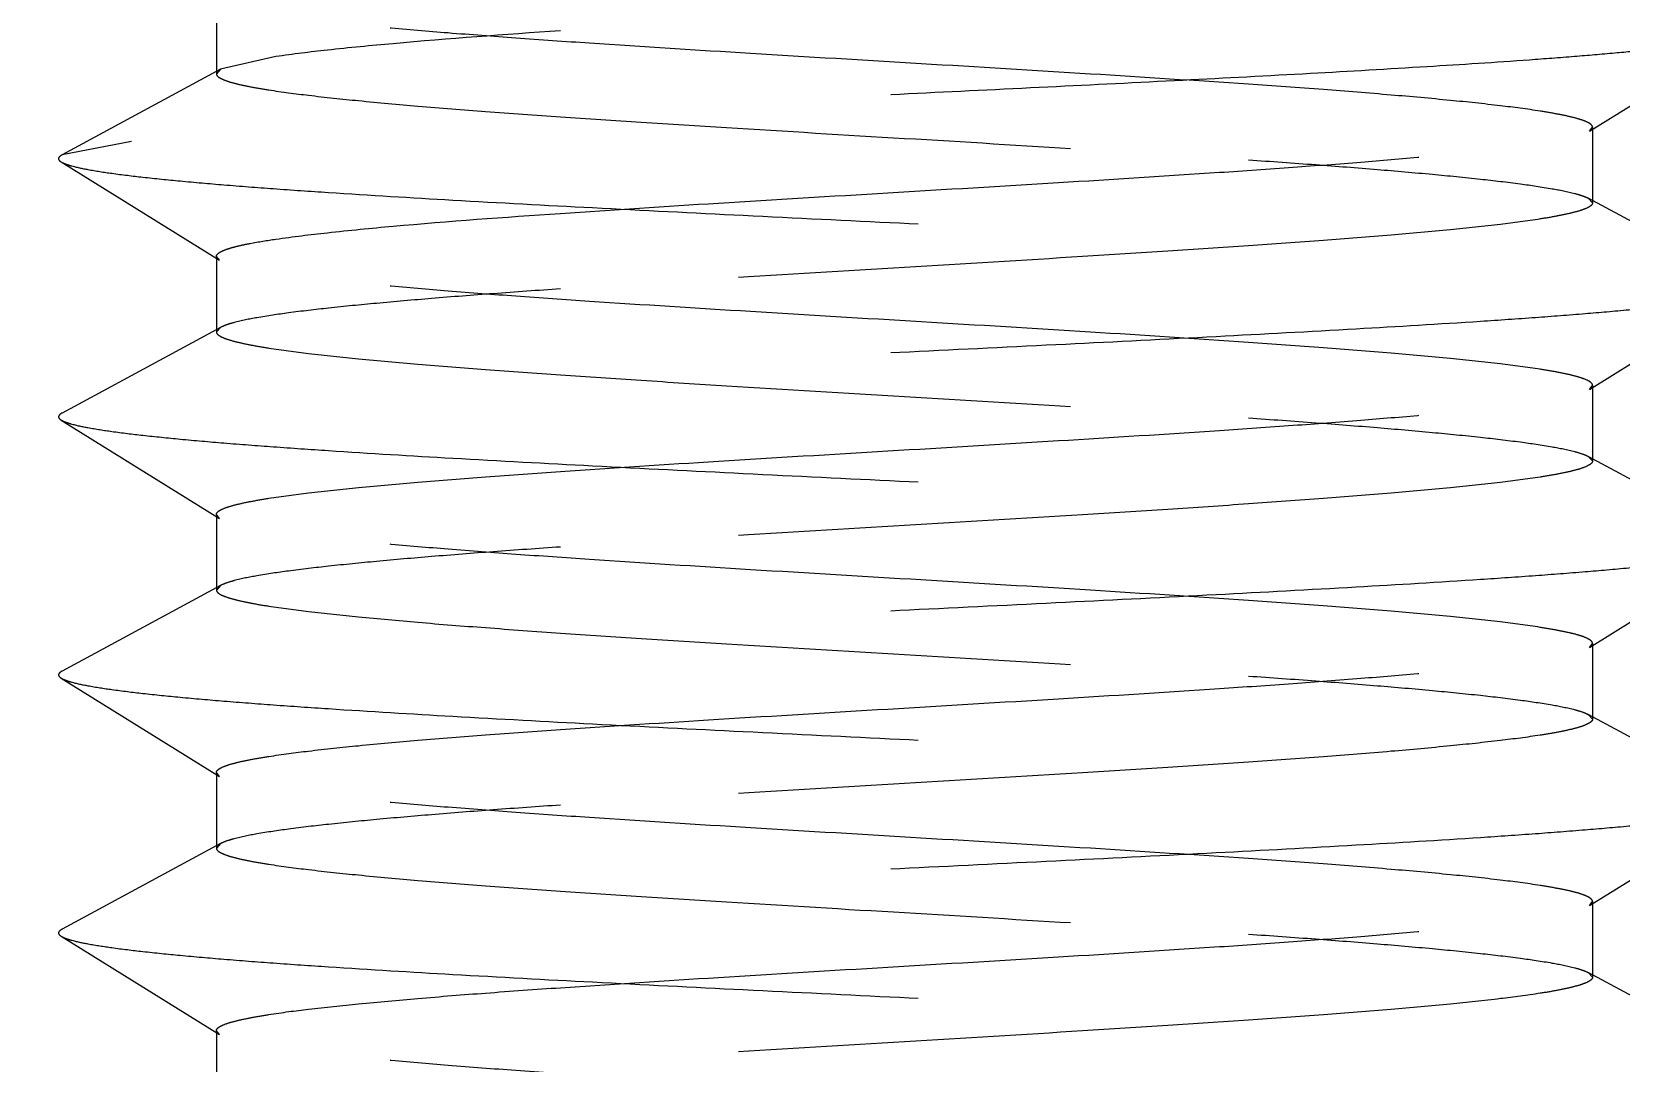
# Model space of a CAD drawing. Header units: inches. Extents: x 1246 to 1707, y -383 to -57.
# Drawn here: x 1610.659 to 1612.507, y -300.307 to -299.109 of the extents above; entities that cross this region are included whole.
import ezdxf

# ---------------------------------------------------------------- set-up
doc = ezdxf.new("R2010")
doc.units = ezdxf.units.IN
doc.header["$LTSCALE"] = 10
doc.header["$MEASUREMENT"] = 0
doc.linetypes.add('CENTER', pattern=[0.6, 0.375, -0.075, 0.075, -0.075])
doc.linetypes.add('HIDDEN', pattern=[0.2, 0.1, -0.1])
doc.layers.get('0').update_dxf_attribs({"linetype": 'CONTINUOUS'})
doc.layers.add('DEFAULT_2', color=8, linetype='HIDDEN')

msp = doc.modelspace()

# ---------------------------------------------------------------- linework, layer by layer
at = {"linetype": 'CENTER'}
msp.add_arc((1478.7792, -1654.6488), 1356.7628, 83.2637115, 96.7362885, dxfattribs=at)
at = {"layer": 'DEFAULT_2', "color": 8, "linetype": 'HIDDEN'}
for p, q in [((1610.8741, -299.0696), (1610.8741, -299.1574)), ((1612.4704, -299.2242), (1612.6546, -299.1098)), ((1610.9432, -299.1374), (1610.879, -299.1521)), ((1610.879, -299.1521), (1610.6946, -299.2517)), ((1610.879, -299.1521), (1610.8741, -299.1574)), ((1612.4704, -299.2242), (1612.4741, -299.2196)), ((1612.4741, -299.2196), (1612.4741, -299.3074)), ((1610.7755, -299.236), (1610.6946, -299.2517)), ((1610.6936, -299.2598), (1610.8778, -299.3742)), ((1612.6537, -299.4017), (1612.4692, -299.3021)), ((1612.4692, -299.3021), (1612.4741, -299.3074)), ((1610.8778, -299.3742), (1610.8741, -299.3696)), ((1610.8741, -299.3696), (1610.8741, -299.4574)), ((1612.4704, -299.5242), (1612.6546, -299.4098)), ((1610.879, -299.4521), (1610.6946, -299.5517)), ((1610.879, -299.4521), (1610.8741, -299.4574)), ((1612.4704, -299.5242), (1612.4741, -299.5196)), ((1612.4741, -299.5196), (1612.4741, -299.6074)), ((1610.6936, -299.5598), (1610.8778, -299.6742)), ((1612.6537, -299.7017), (1612.4692, -299.6021)), ((1612.4692, -299.6021), (1612.4741, -299.6074)), ((1610.8778, -299.6742), (1610.8741, -299.6696)), ((1610.8741, -299.6696), (1610.8741, -299.7574)), ((1612.4704, -299.8242), (1612.6546, -299.7098)), ((1610.879, -299.7521), (1610.6946, -299.8517)), ((1610.879, -299.7521), (1610.8741, -299.7574)), ((1612.4704, -299.8242), (1612.4741, -299.8196)), ((1612.4741, -299.8196), (1612.4741, -299.9074)), ((1610.6936, -299.8598), (1610.8778, -299.9742)), ((1612.6537, -300.0017), (1612.4692, -299.9021)), ((1612.4692, -299.9021), (1612.4741, -299.9074)), ((1610.8778, -299.9742), (1610.8741, -299.9696)), ((1610.8741, -299.9696), (1610.8741, -300.0574)), ((1612.4704, -300.1242), (1612.6546, -300.0098)), ((1610.879, -300.0521), (1610.6946, -300.1517)), ((1610.879, -300.0521), (1610.8741, -300.0574)), ((1612.4704, -300.1242), (1612.4741, -300.1196)), ((1612.4741, -300.1196), (1612.4741, -300.2074)), ((1610.6936, -300.1598), (1610.8778, -300.2742)), ((1612.6537, -300.3017), (1612.4692, -300.2021)), ((1612.4692, -300.2021), (1612.4741, -300.2074)), ((1610.8741, -300.2696), (1610.8741, -300.3574)), ((1610.8778, -300.2742), (1610.8741, -300.2696))]:
    msp.add_line(p, q, dxfattribs=at)
for points, knots in [([(1612.0741, -299.1696), (1612.0129, -299.1654), (1611.886, -299.1572), (1611.693, -299.1457), (1611.4988, -299.1341), (1611.3417, -299.1243), (1611.2245, -299.1162), (1611.1462, -299.1103), (1611.0761, -299.1044), (1611.0153, -299.0985), (1610.9648, -299.0927), (1610.9295, -299.0877), (1610.907, -299.0834), (1610.8945, -299.0805), (1610.885, -299.0776), (1610.8798, -299.0754), (1610.8778, -299.0742)], [0, 0, 0, 0, 0.153218, 0.317576, 0.482929, 0.639051, 0.710601, 0.776305, 0.835151, 0.886229, 0.928771, 0.962152, 0.97526, 0.985931, 0.994163, 1, 1, 1, 1]), ([(1612.6546, -299.1098), (1612.6534, -299.1106), (1612.6502, -299.112), (1612.6415, -299.1149), (1612.6266, -299.1183), (1612.6037, -299.1221), (1612.5746, -299.1259), (1612.5393, -299.1298), (1612.4981, -299.1337), (1612.4513, -299.1376), (1612.3786, -299.1431), (1612.2763, -299.1497), (1612.142, -299.1575), (1611.995, -299.1652), (1611.8392, -299.173), (1611.6789, -299.1808), (1611.5185, -299.1886), (1611.3623, -299.1964), (1611.2146, -299.2041), (1611.0794, -299.2119), (1610.9605, -299.2196), (1610.861, -299.2272), (1610.8015, -299.2329), (1610.7755, -299.236)], [0, 0, 0, 0, 0.002373, 0.005566, 0.014479, 0.026777, 0.042414, 0.061292, 0.083297, 0.108279, 0.136075, 0.199334, 0.271367, 0.350218, 0.433747, 0.519682, 0.605686, 0.689422, 0.768611, 0.841106, 0.904935, 0.958381, 1, 1, 1, 1]), ([(1611.2741, -299.1074), (1611.2092, -299.1119), (1611.1188, -299.1185), (1611.0085, -299.129), (1610.9631, -299.1345), (1610.9432, -299.1374)], [0, 0, 0, 0, 0.587233, 0.818339, 1, 1, 1, 1]), ([(1610.8741, -299.1574), (1610.8741, -299.1586), (1610.8755, -299.1605), (1610.8781, -299.1622), (1610.8826, -299.1645), (1610.8905, -299.1672), (1610.9024, -299.1702), (1610.9176, -299.1733), (1610.9442, -299.1777), (1610.9851, -299.183), (1611.043, -299.1891), (1611.1116, -299.1953), (1611.1898, -299.2014), (1611.2763, -299.2076), (1611.3697, -299.2138), (1611.503, -299.2222), (1611.6741, -299.2324), (1611.8765, -299.2445), (1612.0098, -299.2529), (1612.0741, -299.2574)], [0, 0, 0, 0, 0.00295, 0.005141, 0.007933, 0.015451, 0.025629, 0.038473, 0.053961, 0.092635, 0.141061, 0.198439, 0.263811, 0.336068, 0.413978, 0.496216, 0.668027, 0.83984, 1, 1, 1, 1]), ([(1612.4741, -299.2196), (1612.4741, -299.2184), (1612.4727, -299.2165), (1612.4701, -299.2147), (1612.4656, -299.2124), (1612.4578, -299.2098), (1612.4458, -299.2067), (1612.4306, -299.2037), (1612.404, -299.1992), (1612.3631, -299.1939), (1612.3052, -299.1878), (1612.2366, -299.1817), (1612.1584, -299.1755), (1612.1031, -299.1716), (1612.0741, -299.1696)], [0, 0, 0, 0, 0.008781, 0.015307, 0.023623, 0.046009, 0.076296, 0.114525, 0.16062, 0.275713, 0.419813, 0.590521, 0.785076, 1, 1, 1, 1]), ([(1611.2741, -299.3196), (1611.3353, -299.3154), (1611.4622, -299.3072), (1611.6553, -299.2957), (1611.8495, -299.2841), (1612.0066, -299.2743), (1612.1238, -299.2662), (1612.2021, -299.2603), (1612.2721, -299.2544), (1612.3329, -299.2485), (1612.3834, -299.2427), (1612.4188, -299.2377), (1612.4412, -299.2334), (1612.4537, -299.2305), (1612.4632, -299.2276), (1612.4684, -299.2254), (1612.4704, -299.2242)], [0, 0, 0, 0, 0.153216, 0.317576, 0.482938, 0.639061, 0.710608, 0.776309, 0.835151, 0.886233, 0.928775, 0.962153, 0.975263, 0.985934, 0.994162, 1, 1, 1, 1]), ([(1610.6946, -299.2517), (1610.6935, -299.2523), (1610.6919, -299.2533), (1610.6905, -299.2553), (1610.6906, -299.2568), (1610.6915, -299.2584), (1610.6927, -299.2592), (1610.6936, -299.2598)], [0, 0, 0, 0, 0.316177, 0.5242, 0.615642, 0.718646, 1, 1, 1, 1]), ([(1610.6936, -299.2598), (1610.6951, -299.2607), (1610.6988, -299.2623), (1610.7091, -299.2656), (1610.7273, -299.2693), (1610.7552, -299.2736), (1610.791, -299.2779), (1610.8344, -299.2823), (1610.885, -299.2867), (1610.9425, -299.2911), (1611.0312, -299.2972), (1611.1549, -299.3046), (1611.3157, -299.3133), (1611.4889, -299.322), (1611.6684, -299.3308), (1611.8481, -299.3395), (1612.0219, -299.3482), (1612.1837, -299.3569), (1612.3084, -299.3644), (1612.3981, -299.3705), (1612.4563, -299.3749), (1612.5078, -299.3792), (1612.5522, -299.3836), (1612.589, -299.3879), (1612.6178, -299.3922), (1612.6369, -299.396), (1612.6479, -299.3992), (1612.652, -299.4008), (1612.6537, -299.4017)], [0, 0, 0, 0, 0.002609, 0.006215, 0.016495, 0.030864, 0.049236, 0.071466, 0.097374, 0.12674, 0.159315, 0.232952, 0.315767, 0.404918, 0.497345, 0.589873, 0.679323, 0.762625, 0.836921, 0.869882, 0.899668, 0.926025, 0.948731, 0.9676, 0.982482, 0.993281, 0.997142, 1, 1, 1, 1]), ([(1612.0741, -299.2574), (1612.1002, -299.2592), (1612.1501, -299.2627), (1612.2215, -299.2683), (1612.2853, -299.2738), (1612.3408, -299.2793), (1612.3871, -299.2847), (1612.4237, -299.2901), (1612.4479, -299.2948), (1612.4619, -299.2989), (1612.4672, -299.301), (1612.4692, -299.3021)], [0, 0, 0, 0, 0.196709, 0.377162, 0.538697, 0.679227, 0.796903, 0.890174, 0.95797, 0.982175, 1, 1, 1, 1]), ([(1612.4741, -299.3074), (1612.4741, -299.3086), (1612.4727, -299.3105), (1612.4701, -299.3122), (1612.4656, -299.3145), (1612.4578, -299.3172), (1612.4458, -299.3202), (1612.4306, -299.3233), (1612.404, -299.3277), (1612.3631, -299.3331), (1612.3052, -299.3391), (1612.2366, -299.3453), (1612.1584, -299.3514), (1612.0719, -299.3576), (1611.9785, -299.3638), (1611.8452, -299.3722), (1611.6741, -299.3824), (1611.4717, -299.3945), (1611.3384, -299.4029), (1611.2741, -299.4074)], [0, 0, 0, 0, 0.002951, 0.005146, 0.007942, 0.015464, 0.025643, 0.038495, 0.053986, 0.092668, 0.141097, 0.198479, 0.263849, 0.3361, 0.414004, 0.496239, 0.668049, 0.839853, 1, 1, 1, 1]), ([(1610.9432, -299.3496), (1610.9631, -299.3467), (1611.0085, -299.3412), (1611.1188, -299.3306), (1611.2092, -299.324), (1611.2741, -299.3196)], [0, 0, 0, 0, 0.181661, 0.412767, 1, 1, 1, 1]), ([(1610.8741, -299.3696), (1610.8741, -299.3687), (1610.8754, -299.3665), (1610.879, -299.3642), (1610.8846, -299.3617), (1610.8922, -299.3593), (1610.902, -299.3568), (1610.9192, -299.3533), (1610.9332, -299.3511), (1610.9432, -299.3496)], [0, 0, 0, 0, 0.037122, 0.093282, 0.175009, 0.284195, 0.421469, 0.586803, 1, 1, 1, 1]), ([(1612.0741, -299.4696), (1612.0129, -299.4654), (1611.886, -299.4572), (1611.693, -299.4457), (1611.4987, -299.4341), (1611.3417, -299.4243), (1611.2245, -299.4162), (1611.1462, -299.4103), (1611.0761, -299.4044), (1611.0153, -299.3985), (1610.9648, -299.3927), (1610.9295, -299.3877), (1610.907, -299.3834), (1610.8945, -299.3805), (1610.885, -299.3776), (1610.8798, -299.3754), (1610.8778, -299.3742)], [0, 0, 0, 0, 0.153218, 0.317581, 0.482939, 0.63906, 0.710609, 0.776313, 0.835158, 0.886237, 0.928777, 0.962156, 0.975262, 0.985934, 0.994165, 1, 1, 1, 1]), ([(1611.2741, -299.4074), (1611.2481, -299.4092), (1611.1981, -299.4127), (1611.1268, -299.4183), (1611.0629, -299.4238), (1611.0075, -299.4293), (1610.9611, -299.4347), (1610.9245, -299.4401), (1610.9003, -299.4448), (1610.8863, -299.4489), (1610.8811, -299.451), (1610.879, -299.4521)], [0, 0, 0, 0, 0.196689, 0.377166, 0.538713, 0.679238, 0.796915, 0.890177, 0.957976, 0.982174, 1, 1, 1, 1]), ([(1612.6546, -299.4098), (1612.6532, -299.4107), (1612.6494, -299.4123), (1612.6391, -299.4156), (1612.6209, -299.4193), (1612.593, -299.4236), (1612.5572, -299.4279), (1612.5139, -299.4323), (1612.4632, -299.4367), (1612.4058, -299.4411), (1612.3171, -299.4472), (1612.1933, -299.4546), (1612.0325, -299.4633), (1611.8594, -299.472), (1611.6798, -299.4808), (1611.5001, -299.4895), (1611.3264, -299.4982), (1611.1646, -299.5069), (1611.0398, -299.5144), (1610.9502, -299.5205), (1610.8919, -299.5249), (1610.8404, -299.5292), (1610.7961, -299.5336), (1610.7593, -299.5379), (1610.7304, -299.5422), (1610.7114, -299.546), (1610.7003, -299.5492), (1610.6962, -299.5508), (1610.6946, -299.5517)], [0, 0, 0, 0, 0.002609, 0.006215, 0.016495, 0.030863, 0.049236, 0.071466, 0.097374, 0.126739, 0.159315, 0.232952, 0.315766, 0.404918, 0.497344, 0.589872, 0.679323, 0.762625, 0.836921, 0.869883, 0.899668, 0.926026, 0.948731, 0.967601, 0.982482, 0.993281, 0.997143, 1, 1, 1, 1]), ([(1610.8741, -299.4574), (1610.8741, -299.4586), (1610.8755, -299.4605), (1610.8781, -299.4622), (1610.8826, -299.4645), (1610.8904, -299.4672), (1610.9024, -299.4702), (1610.9176, -299.4733), (1610.9442, -299.4777), (1610.9851, -299.483), (1611.0429, -299.4891), (1611.1115, -299.4953), (1611.1898, -299.5014), (1611.2763, -299.5076), (1611.3696, -299.5138), (1611.503, -299.5222), (1611.6741, -299.5324), (1611.8765, -299.5445), (1612.0098, -299.5529), (1612.0741, -299.5574)], [0, 0, 0, 0, 0.002947, 0.005136, 0.007926, 0.015443, 0.025616, 0.038457, 0.053944, 0.092614, 0.141037, 0.198413, 0.263783, 0.336041, 0.413953, 0.496195, 0.668014, 0.839831, 1, 1, 1, 1]), ([(1612.4741, -299.5196), (1612.4741, -299.5184), (1612.4727, -299.5165), (1612.4701, -299.5147), (1612.4656, -299.5124), (1612.4577, -299.5098), (1612.4458, -299.5067), (1612.4306, -299.5037), (1612.404, -299.4992), (1612.363, -299.4939), (1612.3052, -299.4878), (1612.2366, -299.4817), (1612.1584, -299.4755), (1612.1031, -299.4716), (1612.0741, -299.4696)], [0, 0, 0, 0, 0.008791, 0.015325, 0.02365, 0.046051, 0.07635, 0.11459, 0.160691, 0.27579, 0.419886, 0.590583, 0.785113, 1, 1, 1, 1]), ([(1611.2741, -299.6196), (1611.3353, -299.6154), (1611.4622, -299.6072), (1611.6553, -299.5957), (1611.8495, -299.5841), (1612.0066, -299.5743), (1612.1238, -299.5662), (1612.2021, -299.5603), (1612.2721, -299.5544), (1612.3329, -299.5485), (1612.3834, -299.5427), (1612.4187, -299.5377), (1612.4412, -299.5334), (1612.4537, -299.5305), (1612.4632, -299.5276), (1612.4684, -299.5254), (1612.4704, -299.5242)], [0, 0, 0, 0, 0.153218, 0.317574, 0.482933, 0.639057, 0.710606, 0.776307, 0.835148, 0.88623, 0.928773, 0.962152, 0.975262, 0.985934, 0.994162, 1, 1, 1, 1]), ([(1610.6946, -299.5517), (1610.6935, -299.5523), (1610.6919, -299.5533), (1610.6905, -299.5553), (1610.6906, -299.5568), (1610.6915, -299.5584), (1610.6927, -299.5592), (1610.6936, -299.5598)], [0, 0, 0, 0, 0.316188, 0.524273, 0.615666, 0.718639, 1, 1, 1, 1]), ([(1610.6936, -299.5598), (1610.6951, -299.5607), (1610.6988, -299.5623), (1610.7091, -299.5656), (1610.7273, -299.5693), (1610.7552, -299.5736), (1610.791, -299.5779), (1610.8344, -299.5823), (1610.885, -299.5867), (1610.9425, -299.5911), (1611.0312, -299.5972), (1611.1549, -299.6046), (1611.3157, -299.6133), (1611.4889, -299.622), (1611.6684, -299.6308), (1611.8481, -299.6395), (1612.0219, -299.6482), (1612.1837, -299.6569), (1612.3084, -299.6644), (1612.3981, -299.6705), (1612.4563, -299.6749), (1612.5078, -299.6792), (1612.5522, -299.6836), (1612.589, -299.6879), (1612.6178, -299.6922), (1612.6369, -299.696), (1612.6479, -299.6992), (1612.652, -299.7008), (1612.6537, -299.7017)], [0, 0, 0, 0, 0.00261, 0.006214, 0.016495, 0.030863, 0.049236, 0.071466, 0.097374, 0.126739, 0.159315, 0.232952, 0.315766, 0.404918, 0.497344, 0.589872, 0.679323, 0.762625, 0.836921, 0.869883, 0.899668, 0.926026, 0.948731, 0.967601, 0.982482, 0.993282, 0.997143, 1, 1, 1, 1]), ([(1612.0741, -299.5574), (1612.1002, -299.5592), (1612.1501, -299.5627), (1612.2215, -299.5683), (1612.2853, -299.5738), (1612.3408, -299.5793), (1612.3871, -299.5847), (1612.4237, -299.5901), (1612.4479, -299.5948), (1612.4619, -299.5989), (1612.4671, -299.601), (1612.4692, -299.6021)], [0, 0, 0, 0, 0.196694, 0.377168, 0.538707, 0.679228, 0.796904, 0.890171, 0.957973, 0.982173, 1, 1, 1, 1]), ([(1612.4741, -299.6074), (1612.4741, -299.6086), (1612.4727, -299.6105), (1612.4701, -299.6122), (1612.4656, -299.6145), (1612.4578, -299.6172), (1612.4458, -299.6202), (1612.4306, -299.6233), (1612.404, -299.6277), (1612.3631, -299.6331), (1612.3052, -299.6391), (1612.2366, -299.6453), (1612.1584, -299.6514), (1612.0719, -299.6576), (1611.9785, -299.6638), (1611.8452, -299.6722), (1611.6741, -299.6824), (1611.4717, -299.6945), (1611.3384, -299.7029), (1611.2741, -299.7074)], [0, 0, 0, 0, 0.002952, 0.005145, 0.00794, 0.015464, 0.025644, 0.038492, 0.053984, 0.092663, 0.141093, 0.198474, 0.263843, 0.336096, 0.414, 0.496232, 0.668041, 0.839849, 1, 1, 1, 1]), ([(1610.8741, -299.6696), (1610.8741, -299.6684), (1610.8755, -299.6665), (1610.8781, -299.6647), (1610.8827, -299.6624), (1610.8905, -299.6598), (1610.9024, -299.6567), (1610.9176, -299.6537), (1610.9442, -299.6492), (1610.9852, -299.6439), (1611.043, -299.6378), (1611.1116, -299.6317), (1611.1899, -299.6255), (1611.2451, -299.6216), (1611.2741, -299.6196)], [0, 0, 0, 0, 0.008784, 0.015319, 0.023645, 0.046036, 0.076327, 0.114569, 0.160663, 0.27576, 0.419842, 0.590545, 0.785109, 1, 1, 1, 1]), ([(1612.0741, -299.7696), (1612.0129, -299.7654), (1611.886, -299.7572), (1611.6929, -299.7457), (1611.4987, -299.7341), (1611.3417, -299.7243), (1611.2245, -299.7162), (1611.1462, -299.7103), (1611.0761, -299.7044), (1611.0153, -299.6985), (1610.9648, -299.6927), (1610.9295, -299.6877), (1610.907, -299.6834), (1610.8945, -299.6805), (1610.885, -299.6776), (1610.8798, -299.6754), (1610.8778, -299.6742)], [0, 0, 0, 0, 0.15322, 0.317586, 0.482947, 0.639065, 0.710612, 0.776315, 0.83516, 0.886237, 0.928778, 0.962156, 0.975262, 0.985932, 0.994163, 1, 1, 1, 1]), ([(1612.6546, -299.7098), (1612.6532, -299.7107), (1612.6494, -299.7123), (1612.6391, -299.7156), (1612.6209, -299.7193), (1612.593, -299.7236), (1612.5572, -299.7279), (1612.5139, -299.7323), (1612.4632, -299.7367), (1612.4058, -299.7411), (1612.3171, -299.7472), (1612.1933, -299.7546), (1612.0325, -299.7633), (1611.8594, -299.772), (1611.6798, -299.7808), (1611.5001, -299.7895), (1611.3264, -299.7982), (1611.1646, -299.8069), (1611.0398, -299.8144), (1610.9502, -299.8205), (1610.8919, -299.8249), (1610.8404, -299.8292), (1610.7961, -299.8336), (1610.7593, -299.8379), (1610.7304, -299.8422), (1610.7114, -299.846), (1610.7003, -299.8492), (1610.6962, -299.8508), (1610.6946, -299.8517)], [0, 0, 0, 0, 0.00261, 0.006215, 0.016495, 0.030864, 0.049236, 0.071466, 0.097374, 0.126739, 0.159315, 0.232952, 0.315766, 0.404918, 0.497344, 0.589872, 0.679323, 0.762625, 0.836921, 0.869883, 0.899668, 0.926026, 0.948731, 0.967601, 0.982482, 0.993281, 0.997144, 1, 1, 1, 1]), ([(1611.2741, -299.7074), (1611.2481, -299.7092), (1611.1981, -299.7127), (1611.1268, -299.7183), (1611.0629, -299.7238), (1611.0075, -299.7293), (1610.9611, -299.7347), (1610.9245, -299.7401), (1610.9003, -299.7448), (1610.8863, -299.7489), (1610.8811, -299.751), (1610.879, -299.7521)], [0, 0, 0, 0, 0.196688, 0.377167, 0.538715, 0.679241, 0.796918, 0.890181, 0.95798, 0.982176, 1, 1, 1, 1]), ([(1610.8741, -299.7574), (1610.8741, -299.7586), (1610.8755, -299.7605), (1610.8781, -299.7622), (1610.8826, -299.7645), (1610.8904, -299.7672), (1610.9023, -299.7702), (1610.9175, -299.7733), (1610.9441, -299.7777), (1610.9851, -299.783), (1611.0429, -299.7891), (1611.1115, -299.7953), (1611.1898, -299.8014), (1611.2763, -299.8076), (1611.3696, -299.8138), (1611.503, -299.8222), (1611.6741, -299.8324), (1611.8765, -299.8445), (1612.0098, -299.8529), (1612.0741, -299.8574)], [0, 0, 0, 0, 0.002946, 0.005135, 0.007924, 0.015439, 0.025611, 0.038451, 0.053937, 0.092606, 0.141029, 0.198403, 0.26377, 0.336027, 0.41394, 0.496183, 0.668009, 0.839828, 1, 1, 1, 1]), ([(1612.4741, -299.8196), (1612.4741, -299.8184), (1612.4727, -299.8165), (1612.4701, -299.8147), (1612.4656, -299.8124), (1612.4577, -299.8097), (1612.4458, -299.8067), (1612.4306, -299.8037), (1612.404, -299.7992), (1612.363, -299.7939), (1612.3052, -299.7878), (1612.2366, -299.7817), (1612.1583, -299.7755), (1612.1031, -299.7716), (1612.0741, -299.7696)], [0, 0, 0, 0, 0.008794, 0.015337, 0.02367, 0.046073, 0.076375, 0.114626, 0.160725, 0.275833, 0.419915, 0.590608, 0.785148, 1, 1, 1, 1]), ([(1611.2741, -299.9196), (1611.3353, -299.9154), (1611.4622, -299.9072), (1611.6553, -299.8957), (1611.8495, -299.8841), (1612.0066, -299.8743), (1612.1238, -299.8662), (1612.2021, -299.8603), (1612.2721, -299.8544), (1612.3329, -299.8485), (1612.3834, -299.8427), (1612.4187, -299.8377), (1612.4412, -299.8334), (1612.4537, -299.8305), (1612.4632, -299.8276), (1612.4684, -299.8254), (1612.4704, -299.8242)], [0, 0, 0, 0, 0.153219, 0.317574, 0.48293, 0.639055, 0.710604, 0.776306, 0.83515, 0.886228, 0.928771, 0.962153, 0.97526, 0.985931, 0.994163, 1, 1, 1, 1]), ([(1610.6946, -299.8517), (1610.6935, -299.8523), (1610.6919, -299.8533), (1610.6905, -299.8553), (1610.6906, -299.8568), (1610.6915, -299.8584), (1610.6927, -299.8592), (1610.6936, -299.8598)], [0, 0, 0, 0, 0.316095, 0.524232, 0.615621, 0.718565, 1, 1, 1, 1]), ([(1610.6936, -299.8598), (1610.6951, -299.8607), (1610.6988, -299.8623), (1610.7091, -299.8656), (1610.7273, -299.8693), (1610.7552, -299.8736), (1610.791, -299.8779), (1610.8344, -299.8823), (1610.885, -299.8867), (1610.9425, -299.8911), (1611.0312, -299.8972), (1611.1549, -299.9046), (1611.3157, -299.9133), (1611.4889, -299.922), (1611.6684, -299.9308), (1611.8481, -299.9395), (1612.0219, -299.9482), (1612.1837, -299.9569), (1612.3084, -299.9644), (1612.3981, -299.9705), (1612.4563, -299.9749), (1612.5078, -299.9792), (1612.5522, -299.9836), (1612.589, -299.9879), (1612.6178, -299.9922), (1612.6369, -299.996), (1612.6479, -299.9992), (1612.652, -300.0008), (1612.6537, -300.0017)], [0, 0, 0, 0, 0.002611, 0.006215, 0.016495, 0.030864, 0.049236, 0.071467, 0.097374, 0.12674, 0.159315, 0.232952, 0.315766, 0.404918, 0.497344, 0.589872, 0.679323, 0.762625, 0.836921, 0.869882, 0.899668, 0.926025, 0.948731, 0.9676, 0.982482, 0.993281, 0.997144, 1, 1, 1, 1]), ([(1612.0741, -299.8574), (1612.1002, -299.8592), (1612.1501, -299.8627), (1612.2215, -299.8683), (1612.2853, -299.8738), (1612.3408, -299.8793), (1612.3871, -299.8847), (1612.4237, -299.8901), (1612.4479, -299.8948), (1612.4619, -299.8989), (1612.4671, -299.901), (1612.4692, -299.9021)], [0, 0, 0, 0, 0.196695, 0.377171, 0.538713, 0.679234, 0.796907, 0.890171, 0.957972, 0.982173, 1, 1, 1, 1]), ([(1610.8741, -299.9696), (1610.8741, -299.9684), (1610.8755, -299.9665), (1610.8781, -299.9647), (1610.8827, -299.9624), (1610.8905, -299.9598), (1610.9024, -299.9567), (1610.9176, -299.9537), (1610.9442, -299.9492), (1610.9852, -299.9439), (1611.043, -299.9378), (1611.1116, -299.9317), (1611.1899, -299.9255), (1611.2451, -299.9216), (1611.2741, -299.9196)], [0, 0, 0, 0, 0.00878, 0.01531, 0.023632, 0.046016, 0.076301, 0.114539, 0.16063, 0.275726, 0.419811, 0.590519, 0.785094, 1, 1, 1, 1]), ([(1612.4741, -299.9074), (1612.4741, -299.9086), (1612.4727, -299.9105), (1612.4701, -299.9122), (1612.4656, -299.9145), (1612.4578, -299.9172), (1612.4459, -299.9202), (1612.4307, -299.9233), (1612.4041, -299.9277), (1612.3631, -299.933), (1612.3053, -299.9391), (1612.2367, -299.9453), (1612.1584, -299.9514), (1612.0719, -299.9576), (1611.9786, -299.9638), (1611.8452, -299.9722), (1611.6741, -299.9824), (1611.4718, -299.9945), (1611.3384, -300.0029), (1611.2741, -300.0074)], [0, 0, 0, 0, 0.002949, 0.005141, 0.007934, 0.015455, 0.025632, 0.038476, 0.053965, 0.092638, 0.141064, 0.198443, 0.263812, 0.336068, 0.413976, 0.496211, 0.668025, 0.83984, 1, 1, 1, 1]), ([(1612.0741, -300.0696), (1612.0129, -300.0654), (1611.886, -300.0572), (1611.6929, -300.0457), (1611.4987, -300.0341), (1611.3417, -300.0243), (1611.2245, -300.0162), (1611.1462, -300.0103), (1611.0761, -300.0044), (1611.0153, -299.9985), (1610.9648, -299.9927), (1610.9295, -299.9877), (1610.907, -299.9834), (1610.8945, -299.9805), (1610.885, -299.9776), (1610.8798, -299.9754), (1610.8778, -299.9742)], [0, 0, 0, 0, 0.153218, 0.317583, 0.482946, 0.639064, 0.71061, 0.776313, 0.835158, 0.886236, 0.928778, 0.962156, 0.975263, 0.985933, 0.994163, 1, 1, 1, 1]), ([(1612.6546, -300.0098), (1612.6532, -300.0107), (1612.6494, -300.0123), (1612.6391, -300.0156), (1612.6209, -300.0193), (1612.593, -300.0236), (1612.5572, -300.0279), (1612.5139, -300.0323), (1612.4632, -300.0367), (1612.4058, -300.0411), (1612.3171, -300.0472), (1612.1933, -300.0546), (1612.0325, -300.0633), (1611.8594, -300.072), (1611.6798, -300.0808), (1611.5001, -300.0895), (1611.3264, -300.0982), (1611.1646, -300.1069), (1611.0398, -300.1144), (1610.9502, -300.1205), (1610.8919, -300.1249), (1610.8404, -300.1292), (1610.7961, -300.1336), (1610.7593, -300.1379), (1610.7304, -300.1422), (1610.7114, -300.146), (1610.7003, -300.1492), (1610.6962, -300.1508), (1610.6946, -300.1517)], [0, 0, 0, 0, 0.002611, 0.006216, 0.016495, 0.030865, 0.049236, 0.071467, 0.097374, 0.12674, 0.159315, 0.232952, 0.315766, 0.404918, 0.497344, 0.589872, 0.679323, 0.762625, 0.836921, 0.869882, 0.899668, 0.926025, 0.948731, 0.967599, 0.982482, 0.99328, 0.997143, 1, 1, 1, 1]), ([(1611.2741, -300.0074), (1611.2481, -300.0092), (1611.1981, -300.0127), (1611.1268, -300.0183), (1611.0629, -300.0238), (1611.0075, -300.0293), (1610.9611, -300.0347), (1610.9245, -300.0401), (1610.9003, -300.0448), (1610.8863, -300.0489), (1610.8811, -300.051), (1610.879, -300.0521)], [0, 0, 0, 0, 0.196706, 0.377159, 0.5387, 0.679232, 0.796908, 0.890176, 0.957971, 0.982175, 1, 1, 1, 1]), ([(1610.8741, -300.0574), (1610.8741, -300.0586), (1610.8755, -300.0605), (1610.8781, -300.0622), (1610.8826, -300.0645), (1610.8905, -300.0672), (1610.9024, -300.0702), (1610.9176, -300.0733), (1610.9442, -300.0777), (1610.9851, -300.083), (1611.0429, -300.0891), (1611.1116, -300.0953), (1611.1898, -300.1014), (1611.2763, -300.1076), (1611.3697, -300.1138), (1611.503, -300.1222), (1611.6741, -300.1324), (1611.8765, -300.1445), (1612.0098, -300.1529), (1612.0741, -300.1574)], [0, 0, 0, 0, 0.002947, 0.005139, 0.007933, 0.015449, 0.025623, 0.03847, 0.053957, 0.092632, 0.141056, 0.198434, 0.263803, 0.336055, 0.413965, 0.496205, 0.668025, 0.839839, 1, 1, 1, 1]), ([(1612.4741, -300.1196), (1612.4741, -300.1184), (1612.4727, -300.1165), (1612.4701, -300.1147), (1612.4656, -300.1124), (1612.4577, -300.1097), (1612.4458, -300.1067), (1612.4306, -300.1037), (1612.404, -300.0992), (1612.363, -300.0939), (1612.3052, -300.0878), (1612.2366, -300.0817), (1612.1583, -300.0755), (1612.1031, -300.0716), (1612.0741, -300.0696)], [0, 0, 0, 0, 0.008795, 0.015338, 0.023672, 0.046077, 0.07638, 0.114631, 0.16073, 0.275838, 0.419918, 0.59061, 0.78515, 1, 1, 1, 1]), ([(1611.2741, -300.2196), (1611.3353, -300.2154), (1611.4622, -300.2072), (1611.6553, -300.1957), (1611.8495, -300.1841), (1612.0066, -300.1743), (1612.1238, -300.1662), (1612.2021, -300.1603), (1612.2721, -300.1544), (1612.3329, -300.1485), (1612.3834, -300.1427), (1612.4187, -300.1377), (1612.4412, -300.1334), (1612.4537, -300.1305), (1612.4632, -300.1276), (1612.4684, -300.1254), (1612.4704, -300.1242)], [0, 0, 0, 0, 0.153218, 0.317575, 0.482929, 0.639053, 0.710602, 0.776306, 0.835151, 0.886228, 0.92877, 0.962152, 0.97526, 0.985931, 0.994164, 1, 1, 1, 1]), ([(1610.6946, -300.1517), (1610.6935, -300.1523), (1610.6919, -300.1533), (1610.6905, -300.1553), (1610.6906, -300.1568), (1610.6915, -300.1584), (1610.6927, -300.1592), (1610.6936, -300.1598)], [0, 0, 0, 0, 0.316086, 0.524239, 0.61566, 0.718593, 1, 1, 1, 1]), ([(1610.6936, -300.1598), (1610.6951, -300.1607), (1610.6988, -300.1623), (1610.7091, -300.1656), (1610.7273, -300.1693), (1610.7552, -300.1736), (1610.791, -300.1779), (1610.8344, -300.1823), (1610.885, -300.1867), (1610.9425, -300.1911), (1611.0312, -300.1972), (1611.1549, -300.2046), (1611.3157, -300.2133), (1611.4889, -300.222), (1611.6684, -300.2308), (1611.8481, -300.2395), (1612.0219, -300.2482), (1612.1837, -300.2569), (1612.3084, -300.2644), (1612.3981, -300.2705), (1612.4563, -300.2749), (1612.5078, -300.2792), (1612.5522, -300.2836), (1612.589, -300.2879), (1612.6178, -300.2922), (1612.6369, -300.296), (1612.6479, -300.2992), (1612.652, -300.3008), (1612.6537, -300.3017)], [0, 0, 0, 0, 0.002611, 0.006217, 0.016495, 0.030866, 0.049236, 0.071468, 0.097374, 0.126741, 0.159315, 0.232952, 0.315766, 0.404918, 0.497344, 0.589872, 0.679323, 0.762625, 0.836921, 0.869881, 0.899668, 0.926024, 0.948731, 0.967599, 0.982482, 0.993279, 0.997143, 1, 1, 1, 1]), ([(1612.0741, -300.1574), (1612.1002, -300.1592), (1612.1501, -300.1627), (1612.2215, -300.1683), (1612.2853, -300.1738), (1612.3408, -300.1793), (1612.3871, -300.1847), (1612.4237, -300.1901), (1612.4479, -300.1948), (1612.4619, -300.1989), (1612.4671, -300.201), (1612.4692, -300.2021)], [0, 0, 0, 0, 0.196694, 0.37717, 0.538715, 0.679238, 0.796912, 0.890174, 0.957973, 0.982173, 1, 1, 1, 1]), ([(1610.8741, -300.2696), (1610.8741, -300.2684), (1610.8755, -300.2665), (1610.8781, -300.2647), (1610.8826, -300.2624), (1610.8905, -300.2598), (1610.9024, -300.2567), (1610.9176, -300.2537), (1610.9442, -300.2492), (1610.9852, -300.2439), (1611.043, -300.2378), (1611.1116, -300.2317), (1611.1899, -300.2255), (1611.2451, -300.2216), (1611.2741, -300.2196)], [0, 0, 0, 0, 0.008779, 0.015303, 0.023617, 0.045999, 0.076283, 0.11451, 0.160603, 0.275693, 0.419793, 0.590504, 0.785066, 1, 1, 1, 1]), ([(1612.4741, -300.2074), (1612.4741, -300.2086), (1612.4727, -300.2105), (1612.4701, -300.2122), (1612.4656, -300.2145), (1612.4578, -300.2172), (1612.4459, -300.2202), (1612.4307, -300.2233), (1612.4041, -300.2277), (1612.3631, -300.233), (1612.3053, -300.2391), (1612.2367, -300.2453), (1612.1585, -300.2514), (1612.0719, -300.2576), (1611.9786, -300.2638), (1611.8453, -300.2722), (1611.6742, -300.2824), (1611.4718, -300.2945), (1611.3384, -300.3029), (1611.2741, -300.3074)], [0, 0, 0, 0, 0.002947, 0.005136, 0.007927, 0.015444, 0.025617, 0.038458, 0.053944, 0.092613, 0.141036, 0.198414, 0.263784, 0.336042, 0.413955, 0.496194, 0.668012, 0.839832, 1, 1, 1, 1]), ([(1612.0741, -300.3696), (1612.0129, -300.3654), (1611.886, -300.3572), (1611.693, -300.3457), (1611.4987, -300.3341), (1611.3417, -300.3243), (1611.2245, -300.3162), (1611.1462, -300.3103), (1611.0761, -300.3044), (1611.0153, -300.2985), (1610.9648, -300.2927), (1610.9295, -300.2877), (1610.907, -300.2834), (1610.8945, -300.2805), (1610.885, -300.2776), (1610.8798, -300.2754), (1610.8778, -300.2742)], [0, 0, 0, 0, 0.153216, 0.317579, 0.482941, 0.639062, 0.710608, 0.77631, 0.835153, 0.886235, 0.928776, 0.962154, 0.975263, 0.985935, 0.994162, 1, 1, 1, 1])]:
    msp.add_open_spline(points, degree=3, knots=knots, dxfattribs=at)

doc.saveas('drawing.dxf')
